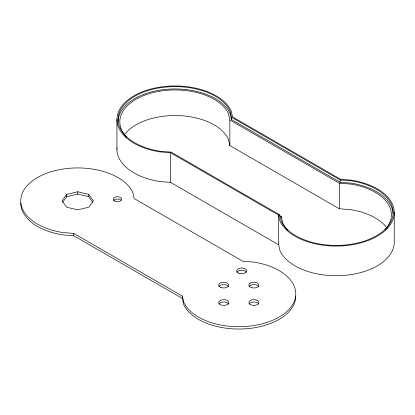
<?xml version="1.0" encoding="UTF-8"?>
<svg xmlns="http://www.w3.org/2000/svg" width="415" height="415" viewBox="0 0 415 415"><rect width="100%" height="100%" fill="white"/><g stroke="black" fill="none" stroke-linecap="round" stroke-linejoin="round"><path stroke-width="0.62" d="M66.633 194.417L62.043 200.813L66.633 207.204L77.709 209.855L88.784 207.204L93.37 200.813L88.784 194.417L77.709 191.766L66.633 194.417L66.633 196.741L62.748 202.152M66.633 196.741L77.709 194.096L88.784 196.741L92.664 202.152M170.534 152.72L160.003 151.921A58.105 33.548 0 0 1 133.957 95.792A58.105 33.548 0 0 1 231.171 110.831L232.556 116.911L340.653 179.322L351.183 180.12A58.105 33.548 0 0 1 377.23 236.249A58.105 33.548 0 0 1 280.016 221.211L278.631 215.131L170.534 152.72L170.534 182.367L278.631 244.777L280.016 250.857A58.105 33.548 0 0 0 343.729 275.436A58.105 33.548 0 0 0 394.25 242.173L394.25 212.527M231.477 117.217L340.124 179.944L350.882 180.764A56.959 32.884 0 0 1 376.421 235.777A56.959 32.884 0 0 1 281.126 221.039L279.71 214.825L171.063 152.097L160.299 151.278A56.959 32.884 0 0 1 134.766 96.264A56.959 32.884 0 0 1 230.06 111.007L231.477 117.217L231.477 119.546L340.124 182.268L350.882 183.088A56.959 32.884 0 0 1 393.062 213.632M126.736 137.308A55.237 31.888 0 0 1 154.349 92.275A55.237 31.888 0 0 1 228.395 113.586L229.858 120.008L339.325 183.207L350.436 184.047A55.237 31.888 0 0 1 384.907 229.832M170.534 182.367L160.003 181.568A58.105 33.548 0 0 1 116.978 147.916M124.199 134.958A55.237 31.888 0 0 1 178.896 115.609A55.237 31.888 0 0 1 228.395 139.165L229.858 145.582L339.325 208.781L350.436 209.627A55.237 31.888 0 0 1 386.988 227.97M73.73 233.391L62.966 232.576A56.959 32.884 0 0 1 37.433 177.558A56.959 32.884 0 0 1 132.722 192.301L134.144 198.515L242.785 261.243L253.549 262.057A56.959 32.884 0 0 1 279.082 317.076A56.959 32.884 0 0 1 183.793 302.333L182.377 296.118L73.73 233.391L73.73 235.72L182.377 298.442L183.793 304.657A56.959 32.884 0 0 0 246.245 328.753A56.959 32.884 0 0 0 295.765 296.149M73.73 235.72L62.966 234.9A56.959 32.884 0 0 1 20.75 203.137M279.643 215.717L281.329 216.687L282.791 223.104A55.237 31.888 0 0 0 287.839 230.315M231.477 119.546L230.06 113.331A56.959 32.884 0 0 0 168.132 89.199A56.959 32.884 0 0 0 118.093 121.232M340.124 179.944L340.124 182.268M339.325 183.207L339.325 208.781M281.329 216.687L281.329 217.968M279.71 214.825L279.71 215.987M278.631 215.131L278.631 244.777M229.858 120.008L229.858 145.582M182.377 296.118L182.377 298.442M116.937 119.515L116.937 149.161M88.784 194.417L88.784 196.741M77.709 191.766L77.709 194.096M249.099 286.682A4.985 2.879 0 0 1 249.597 285.987L250.39 285.39A4.985 2.879 0 0 1 258.727 286.682M218.892 286.682A4.985 2.879 0 0 1 227.228 285.39L228.022 285.987A4.985 2.879 0 0 1 228.52 286.682M218.892 304.122A4.985 2.879 0 0 1 220.183 302.831L221.216 302.374A4.985 2.879 0 0 1 228.52 304.122M249.099 304.122A4.985 2.879 0 0 1 256.403 302.374L257.435 302.831A4.985 2.879 0 0 1 258.727 304.122M236.799 272.442A4.985 2.879 0 0 1 241.613 270.31A4.985 2.879 0 0 1 246.427 272.442M113.637 200.44A4.269 2.464 0 0 1 121.019 200.139M250.39 283.066L249.597 283.663A4.985 2.879 0 0 0 250.39 287.139A4.985 2.879 0 0 0 256.403 287.595L257.435 287.139A4.985 2.879 0 0 0 257.435 283.066A4.985 2.879 0 0 0 250.39 283.066M228.022 303.982L227.228 304.574A4.985 2.879 0 0 1 220.183 304.574A4.985 2.879 0 0 1 220.183 300.507L221.216 300.05A4.985 2.879 0 0 1 227.228 300.507A4.985 2.879 0 0 1 228.022 303.982M257.435 300.507L256.403 300.05A4.985 2.879 0 0 0 250.39 300.507A4.985 2.879 0 0 0 249.597 303.982L250.39 304.574A4.985 2.879 0 0 0 257.435 304.574A4.985 2.879 0 0 0 257.435 300.507M221.216 287.595L220.183 287.139A4.985 2.879 0 0 1 220.183 283.066A4.985 2.879 0 0 1 227.228 283.066L228.022 283.663A4.985 2.879 0 0 1 227.228 287.139A4.985 2.879 0 0 1 221.216 287.595M239.123 273.35A4.985 2.879 0 0 0 246.598 270.86A4.985 2.879 0 0 0 239.123 268.37A4.985 2.879 0 0 0 239.123 273.35M114.68 201.052A4.269 2.464 0 0 0 121.673 199.662A4.269 2.464 0 0 0 116.086 196.86A4.269 2.464 0 0 0 114.68 201.052"/></g></svg>
